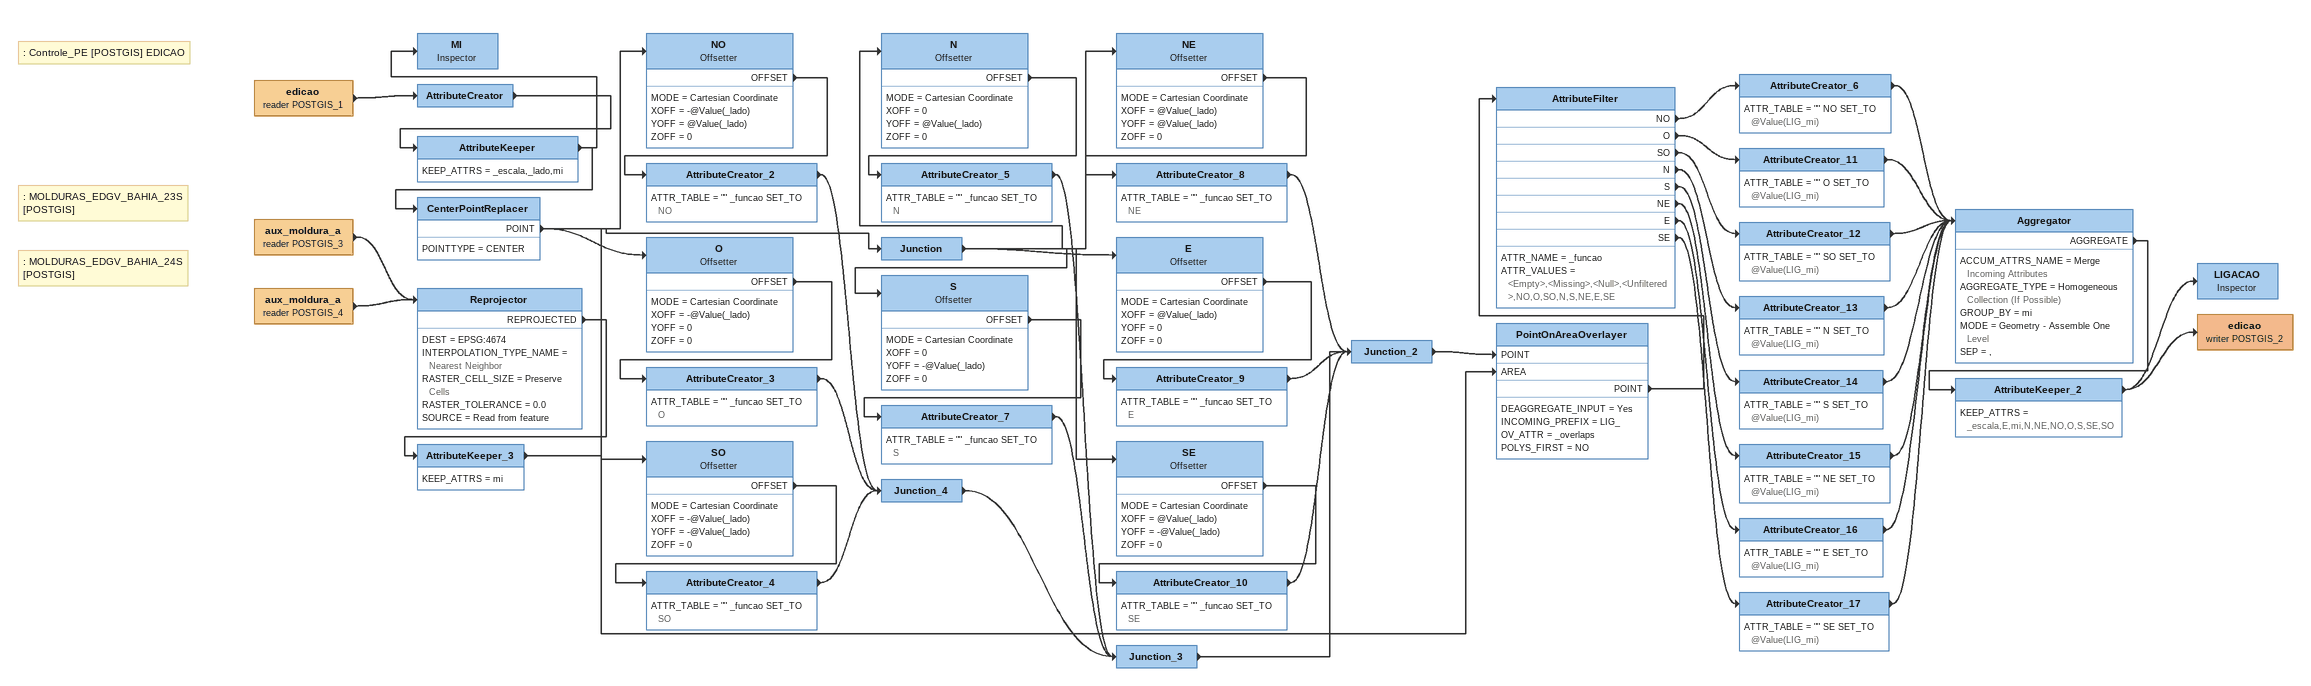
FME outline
Note: : Controle_PE [POSTGIS] EDICAO
edicao (reader POSTGIS_1)
    -> AttributeCreator
AttributeCreator
    -> AttributeKeeper
AttributeKeeper
    KEEP_ATTRS = _escala,_lado,mi
    -> CenterPointReplacer
    -> MI
MI: Inspector
CenterPointReplacer
    POINTTYPE = CENTER
    POINT -> NO
    POINT -> O
    POINT -> SO
    POINT -> Junction
NO: Offsetter
    MODE = Cartesian Coordinate
    XOFF = -@Value(_lado)
    YOFF = @Value(_lado)
    ZOFF = 0
    OFFSET -> AttributeCreator_2
AttributeCreator_2
    ATTR_TABLE = "" _funcao SET_TO NO
    -> Junction_4
O: Offsetter
    MODE = Cartesian Coordinate
    XOFF = -@Value(_lado)
    YOFF = 0
    ZOFF = 0
    OFFSET -> AttributeCreator_3
AttributeCreator_3
    ATTR_TABLE = "" _funcao SET_TO O
    -> Junction_4
Junction
    -> N
    -> S
    -> NE
    -> E
    -> SE
N: Offsetter
    MODE = Cartesian Coordinate
    XOFF = 0
    YOFF = @Value(_lado)
    ZOFF = 0
    OFFSET -> AttributeCreator_5
AttributeCreator_5
    ATTR_TABLE = "" _funcao SET_TO N
    -> Junction_3
NE: Offsetter
    MODE = Cartesian Coordinate
    XOFF = @Value(_lado)
    YOFF = @Value(_lado)
    ZOFF = 0
    OFFSET -> AttributeCreator_8
AttributeCreator_8
    ATTR_TABLE = "" _funcao SET_TO NE
    -> Junction_2
E: Offsetter
    MODE = Cartesian Coordinate
    XOFF = @Value(_lado)
    YOFF = 0
    ZOFF = 0
    OFFSET -> AttributeCreator_9
AttributeCreator_9
    ATTR_TABLE = "" _funcao SET_TO E
    -> Junction_2
SE: Offsetter
    MODE = Cartesian Coordinate
    XOFF = @Value(_lado)
    YOFF = -@Value(_lado)
    ZOFF = 0
    OFFSET -> AttributeCreator_10
AttributeCreator_10
    ATTR_TABLE = "" _funcao SET_TO SE
    -> Junction_2
S: Offsetter
    MODE = Cartesian Coordinate
    XOFF = 0
    YOFF = -@Value(_lado)
    ZOFF = 0
    OFFSET -> AttributeCreator_7
AttributeCreator_7
    ATTR_TABLE = "" _funcao SET_TO S
    -> Junction_3
SO: Offsetter
    MODE = Cartesian Coordinate
    XOFF = -@Value(_lado)
    YOFF = -@Value(_lado)
    ZOFF = 0
    OFFSET -> AttributeCreator_4
AttributeCreator_4
    ATTR_TABLE = "" _funcao SET_TO SO
    -> Junction_4
Junction_4
    -> Junction_3
Junction_3
    -> Junction_2
Junction_2
    -> PointOnAreaOverlayer [POINT]
Note: : MOLDURAS_EDGV_BAHIA_23S [POSTGIS]
aux_moldura_a (reader POSTGIS_3)
    -> Reprojector
Note: : MOLDURAS_EDGV_BAHIA_24S [POSTGIS]
aux_moldura_a (reader POSTGIS_4)
    -> Reprojector
Reprojector
    DEST = EPSG:4674
    INTERPOLATION_TYPE_NAME = Nearest Neighbor
    RASTER_CELL_SIZE = Preserve Cells
    RASTER_TOLERANCE = 0.0
    SOURCE = Read from feature
    REPROJECTED -> AttributeKeeper_3
AttributeKeeper_3
    KEEP_ATTRS = mi
    -> PointOnAreaOverlayer [AREA]
PointOnAreaOverlayer
    DEAGGREGATE_INPUT = Yes
    INCOMING_PREFIX = LIG_
    OV_ATTR = _overlaps
    POLYS_FIRST = NO
    POINT -> AttributeFilter
AttributeFilter
    ATTR_NAME = _funcao
    ATTR_VALUES = <Empty>,<Missing>,<Null>,<Unfiltered>,NO,O,SO,N,S,NE,E,SE
    NO -> AttributeCreator_6
    O -> AttributeCreator_11
    SO -> AttributeCreator_12
    N -> AttributeCreator_13
    S -> AttributeCreator_14
    NE -> AttributeCreator_15
    E -> AttributeCreator_16
    SE -> AttributeCreator_17
AttributeCreator_6
    ATTR_TABLE = "" NO SET_TO @Value(LIG_mi)
    -> Aggregator
AttributeCreator_11
    ATTR_TABLE = "" O SET_TO @Value(LIG_mi)
    -> Aggregator
AttributeCreator_12
    ATTR_TABLE = "" SO SET_TO @Value(LIG_mi)
    -> Aggregator
AttributeCreator_13
    ATTR_TABLE = "" N SET_TO @Value(LIG_mi)
    -> Aggregator
AttributeCreator_14
    ATTR_TABLE = "" S SET_TO @Value(LIG_mi)
    -> Aggregator
AttributeCreator_15
    ATTR_TABLE = "" NE SET_TO @Value(LIG_mi)
    -> Aggregator
AttributeCreator_16
    ATTR_TABLE = "" E SET_TO @Value(LIG_mi)
    -> Aggregator
AttributeCreator_17
    ATTR_TABLE = "" SE SET_TO @Value(LIG_mi)
    -> Aggregator
Aggregator
    ACCUM_ATTRS_NAME = Merge Incoming Attributes
    AGGREGATE_TYPE = Homogeneous Collection (If Possible)
    GROUP_BY = mi
    MODE = Geometry - Assemble One Level
    SEP = ,
    AGGREGATE -> AttributeKeeper_2
AttributeKeeper_2
    KEEP_ATTRS = _escala,E,mi,N,NE,NO,O,S,SE,SO
    -> LIGACAO
    -> edicao (writer POSTGIS_2)
LIGACAO: Inspector
edicao (writer POSTGIS_2)
